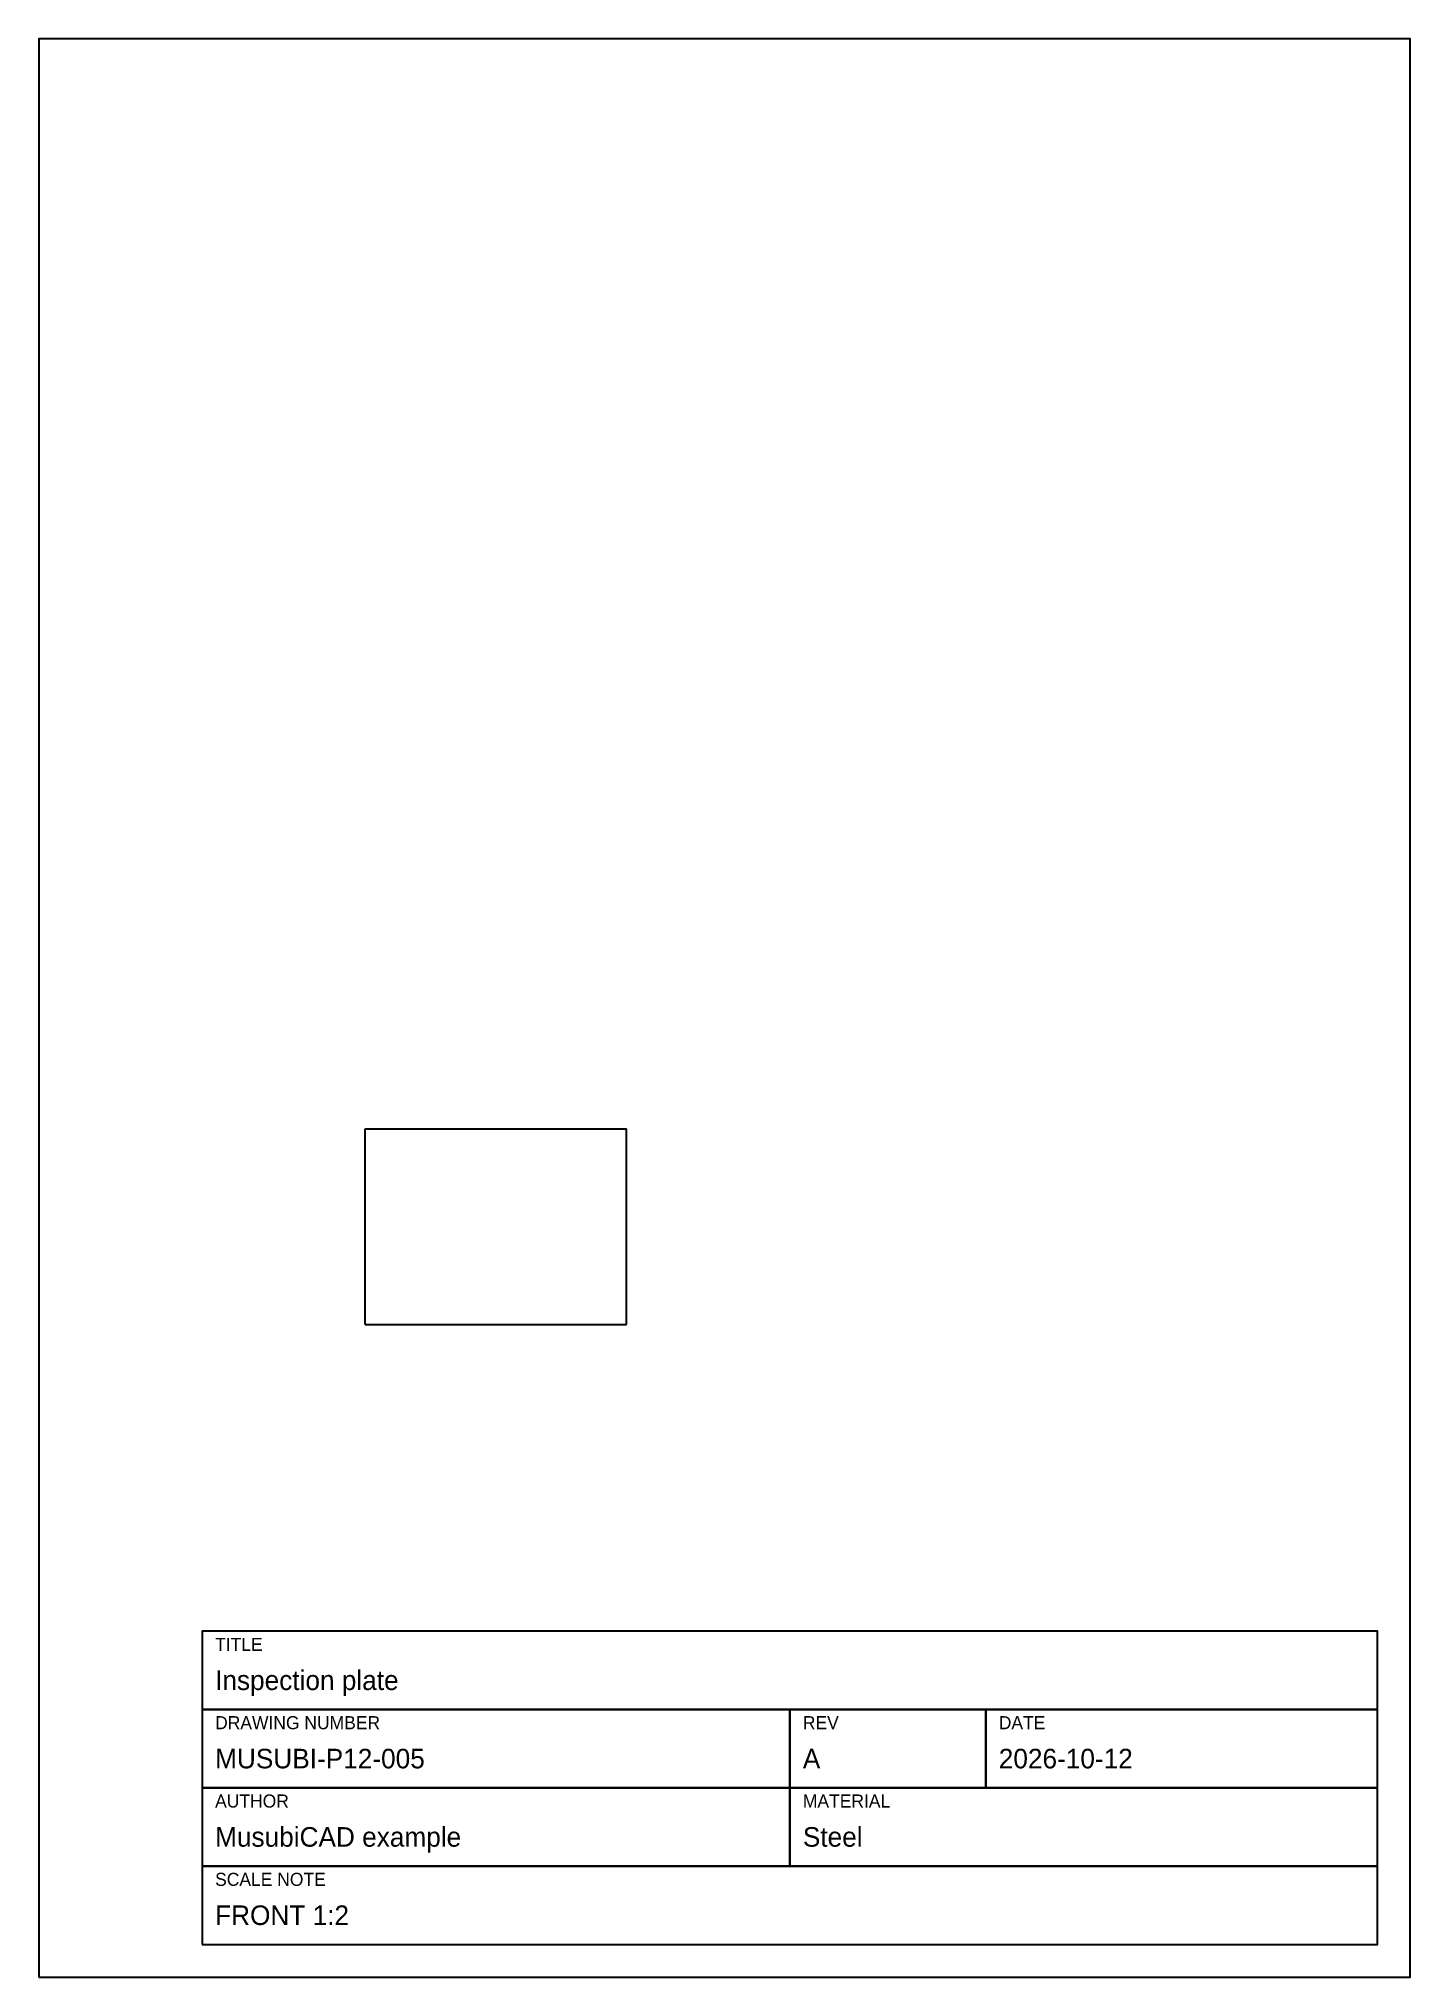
# Model space of a CAD drawing. Header units: millimetres. Extents: x 0 to 210, y 0 to 297.
import ezdxf

# ---------------------------------------------------------------- set-up
doc = ezdxf.new("R2010")
doc.units = ezdxf.units.MM
for name, color, linetype in [('PAPER', 8, 'CONTINUOUS'), ('TITLE', 7, 'CONTINUOUS'), ('VISIBLE', 7, 'CONTINUOUS')]:
    doc.layers.add(name, color=color, linetype=linetype)

msp = doc.modelspace()

# ---------------------------------------------------------------- linework, layer by layer
at = {"layer": 'PAPER'}
msp.add_lwpolyline([(0, 0), (210, 0), (210, 297), (0, 297)], close=True, dxfattribs=at)
at = {"layer": 'TITLE'}
for points in [[(25, 41), (205, 41), (205, 53), (25, 53)], [(25, 29), (115, 29), (115, 41), (25, 41)], [(115, 29), (145, 29), (145, 41), (115, 41)], [(145, 29), (205, 29), (205, 41), (145, 41)], [(25, 17), (115, 17), (115, 29), (25, 29)], [(115, 17), (205, 17), (205, 29), (115, 29)], [(25, 5), (205, 5), (205, 17), (25, 17)]]:
    msp.add_lwpolyline(points, close=True, dxfattribs=at)
at = {"layer": 'VISIBLE'}
for p, q in [((50, 100), (50, 130)), ((50, 130), (90, 130)), ((90, 100), (90, 130)), ((50, 100), (90, 100))]:
    msp.add_line(p, q, dxfattribs=at)

# ---------------------------------------------------------------- texts
at = {"layer": 'TITLE'}
for s, height, p in [('TITLE', 2, (27, 50)), ('Inspection plate', 3, (27, 44)), ('DRAWING NUMBER', 2, (27, 38)), ('REV', 2, (117, 38)), ('DATE', 2, (147, 38)), ('MUSUBI-P12-005', 3, (27, 32)), ('A', 3, (117, 32)), ('2026-10-12', 3, (147, 32)), ('AUTHOR', 2, (27, 26)), ('MATERIAL', 2, (117, 26)), ('MusubiCAD example', 3, (27, 20)), ('Steel', 3, (117, 20)), ('SCALE NOTE', 2, (27, 14)), ('FRONT 1:2', 3, (27, 8))]:
    msp.add_text(s, height=height, dxfattribs=at).set_placement(p)

doc.saveas('drawing.dxf')
